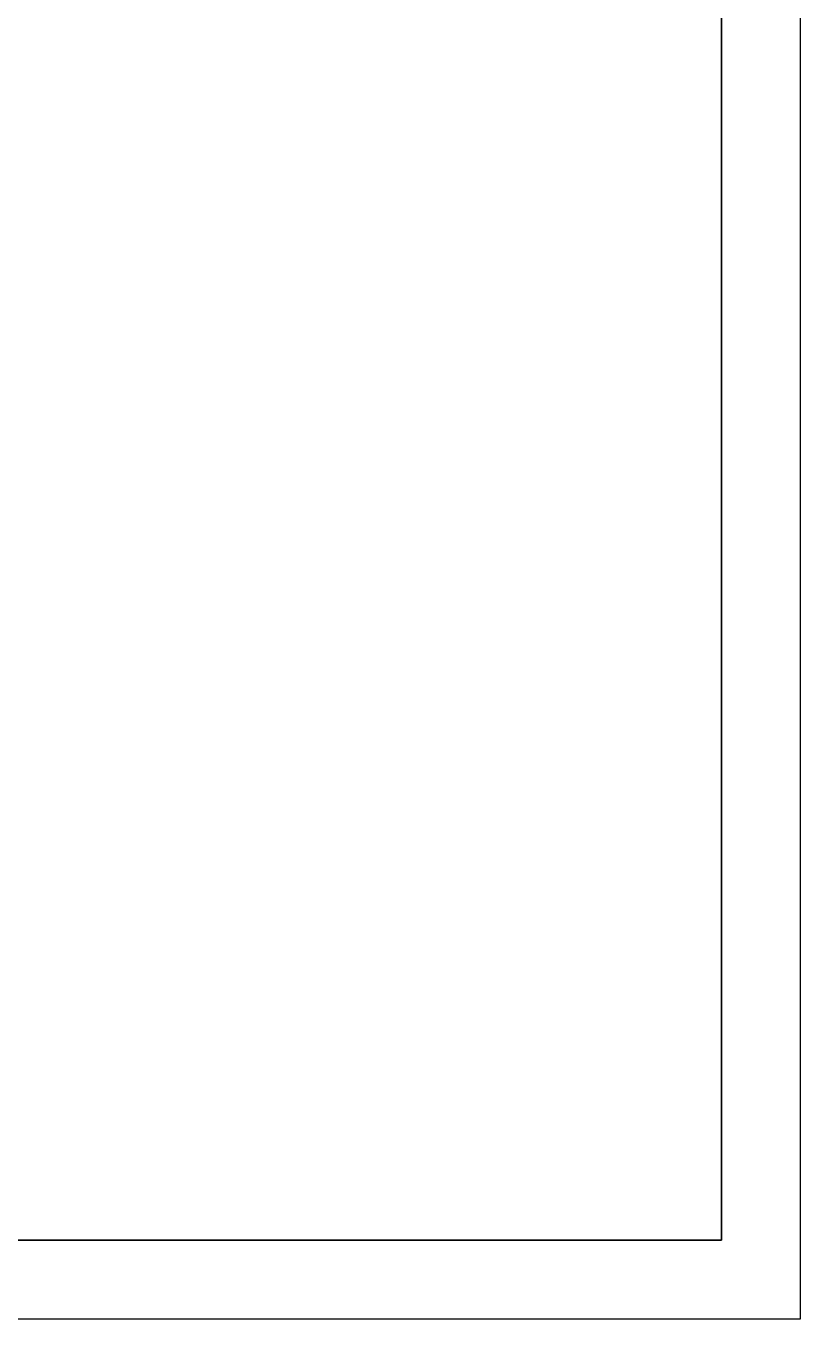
# Model space of a CAD drawing. Extents: x 545259 to 547187, y 1826093 to 1827458.
# Drawn here: x 546725 to 547187, y 1826093 to 1826865 of the extents above; entities that cross this region are included whole.
import ezdxf

# ---------------------------------------------------------------- set-up
doc = ezdxf.new("R2010")
doc.units = 0
doc.layers.add('Level 31', color=7, linetype='Continuous')

msp = doc.modelspace()

# ---------------------------------------------------------------- linework, layer by layer
at = {"layer": 'Level 31'}
for points in [[(545258.568, 1826093.281), (545258.568, 1827457.581), (547187.405, 1827457.581), (547187.405, 1826093.281)], [(545258.568, 1826093.281), (545258.568, 1827457.581), (547187.405, 1827457.581), (547187.405, 1826093.281)], [(545305.613, 1826140.326), (547140.36, 1826140.326), (547140.36, 1827410.536), (545305.613, 1827410.536)], [(545305.613, 1826140.326), (545305.613, 1827410.536), (547140.36, 1827410.536), (547140.36, 1826140.326)], [(545305.613, 1826140.326), (545305.613, 1827410.536), (547140.36, 1827410.536), (547140.36, 1826140.326)]]:
    msp.add_lwpolyline(points, close=True, dxfattribs=at)

doc.saveas('drawing.dxf')
